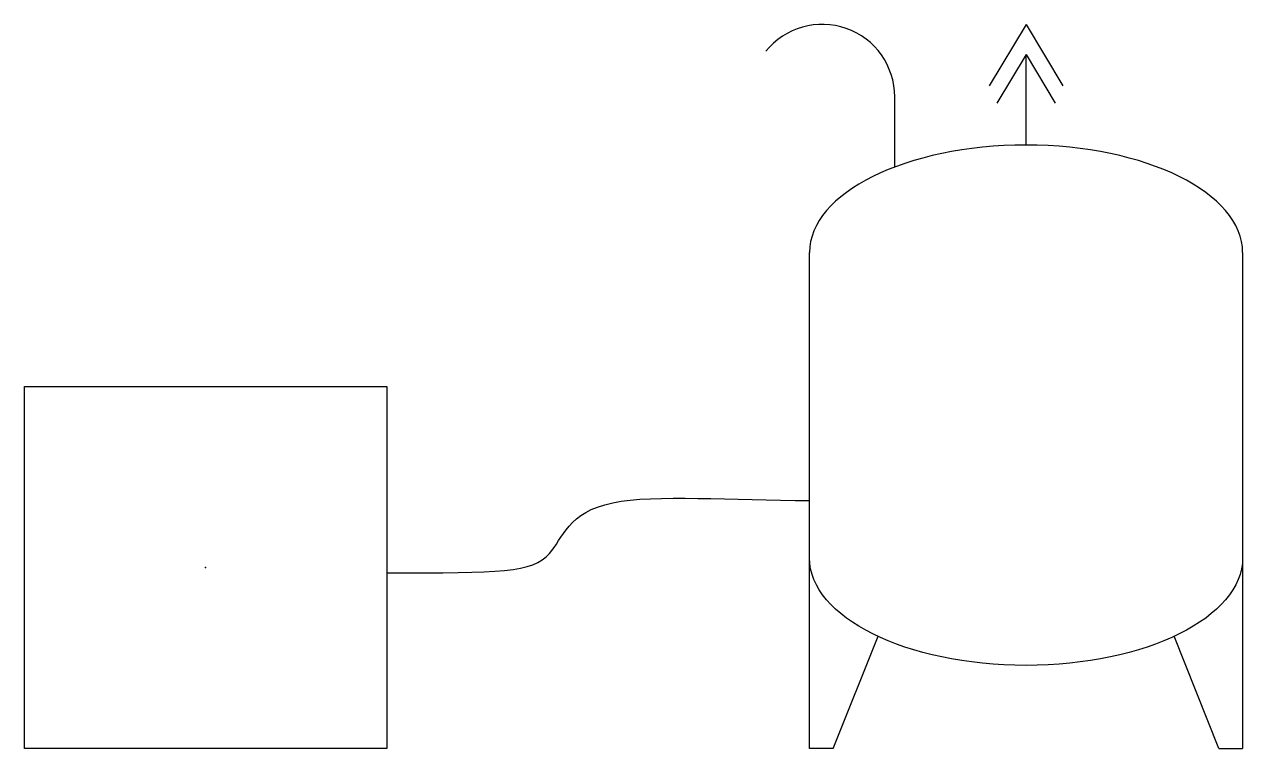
# Model space of a CAD drawing. Header units: millimetres. Extents: x -300 to 1717, y -300 to 900.
import ezdxf

# ---------------------------------------------------------------- set-up
doc = ezdxf.new("R2010")
doc.units = ezdxf.units.MM

msp = doc.modelspace()

# ---------------------------------------------------------------- linework, layer by layer
at = {"color": 0, "linetype": 'ByBlock', "lineweight": -2}
for p, q in [((1358.2, 900), (1297.1, 797.9)), ((1358.2, 900), (1419.3, 797.9)), ((1358.2, 850), (1310, 769.4)), ((1358.2, 850), (1406.4, 769.4)), ((1358.2, 700), (1358.2, 850)), ((1140.7, 663.5), (1140.7, 780)), ((999.7, -21.9), (999.7, 522.1)), ((999.7, -300), (999.7, 522.1)), ((1716.7, 522.1), (1716.7, -300)), ((-300, 300), (300, 300)), ((-300, -300), (-300, 300)), ((300, 300), (300, -300)), ((999.7, 250.1), (999.7, 250.1)), ((1038.9, -300), (1113.2, -113.9)), ((1677.5, -300), (1603.2, -113.9)), ((300, -300), (-300, -300)), ((1038.9, -300), (999.7, -300)), ((1677.5, -300), (1716.7, -300))]:
    msp.add_line(p, q, dxfattribs=at)
msp.add_arc((1020.7, 780), 120, 0, 141.1192, dxfattribs=at)
msp.add_ellipse((1358.2, 522.1), major_axis=(-358.5, 0), ratio=0.496258, start_param=3.141593, end_param=6.283185, dxfattribs=at)
at = {"color": 0, "linetype": 'ByBlock', "lineweight": -2, "extrusion": (0, 0, -1)}
msp.add_ellipse((1358.2, 15.9), major_axis=(-358.5, 0), ratio=0.496258, start_param=3.141593, end_param=6.283185, dxfattribs=at)
at = {"color": 0, "linetype": 'ByBlock', "lineweight": -2, "ltscale": 100}
msp.add_open_spline([(300, -8.7), (489.3, -8.7), (580.7, -8.7), (607.1, 133.2), (871.7, 111.1), (999.7, 111.1)], degree=3, knots=[0, 0, 0, 0, 402.143652, 714.639887, 1007.228763, 1007.228763, 1007.228763, 1007.228763], dxfattribs=at)
at = {"color": 0, "linetype": 'ByBlock', "lineweight": -2}
msp.add_point((0, 0), dxfattribs=at)

doc.saveas('drawing.dxf')
